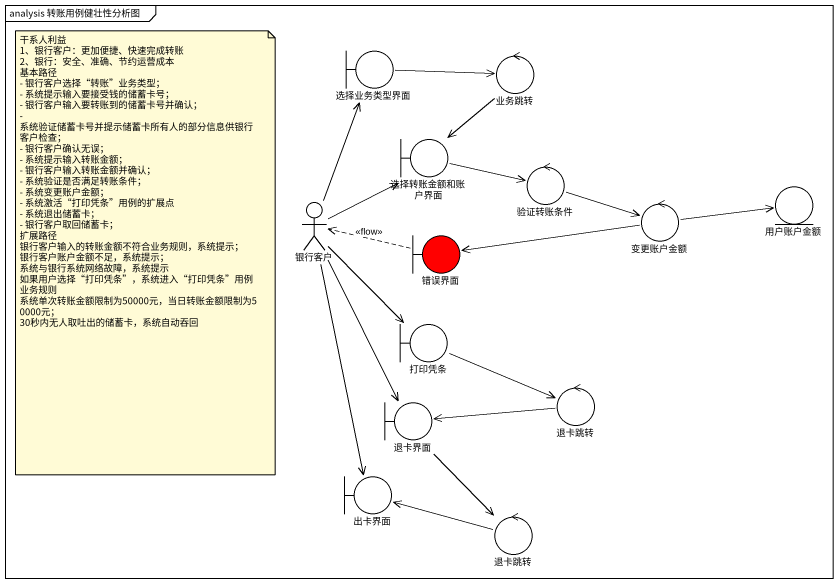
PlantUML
@startuml
mainframe analysis 转账用例健壮性分析图
boundary 选择业务类型界面
control 业务跳转
boundary 选择转账金额和账户界面
control 验证转账条件
entity 用户账户金额
actor 银行客户
control 变更账户金额
boundary 错误界面 #FF0000
boundary 打印凭条
boundary 退卡界面
control 退卡跳转
boundary 出卡界面
control "退卡跳转" as 退卡跳转_2
选择业务类型界面 -right-> 业务跳转
业务跳转 --> 选择转账金额和账户界面
选择转账金额和账户界面 -right-> 验证转账条件
验证转账条件 -right-> 变更账户金额
银行客户 -up-> 选择业务类型界面
银行客户 -up-> 选择转账金额和账户界面
银行客户 --> 打印凭条
银行客户 --> 退卡界面
银行客户 --> 出卡界面
变更账户金额 -right-> 用户账户金额
变更账户金额 -left-> 错误界面
错误界面 .left.> 银行客户 : <<flow>>
打印凭条 -right-> 退卡跳转
退卡界面 --> 退卡跳转_2
退卡跳转 -left-> 退卡界面
退卡跳转_2 -left-> 出卡界面
note as N1
  干系人利益
  1、银行客户：更加便捷、快速完成转账
  2、银行：安全、准确、节约运营成本
  基本路径
  - 银行客户选择“转账”业务类型；
  - 系统提示输入要接受钱的储蓄卡号；
  - 银行客户输入要转账到的储蓄卡号并确认；
  - 系统验证储蓄卡号并提示储蓄卡所有人的部分信息供银行客户检查；
  - 银行客户确认无误；
  - 系统提示输入转账金额；
  - 银行客户输入转账金额并确认；
  - 系统验证是否满足转账条件；
  - 系统变更账户金额；
  - 系统激活“打印凭条”用例的扩展点
  - 系统退出储蓄卡；
  - 银行客户取回储蓄卡；
  扩展路径
  银行客户输入的转账金额不符合业务规则，系统提示；
  银行客户账户金额不足，系统提示；
  系统与银行系统网络故障，系统提示
  如果用户选择“打印凭条”，系统进入“打印凭条”用例
  业务规则
  系统单次转账金额限制为50000元，当日转账金额限制为50000元；
  30秒内无人取吐出的储蓄卡，系统自动吞回
end note
@enduml
